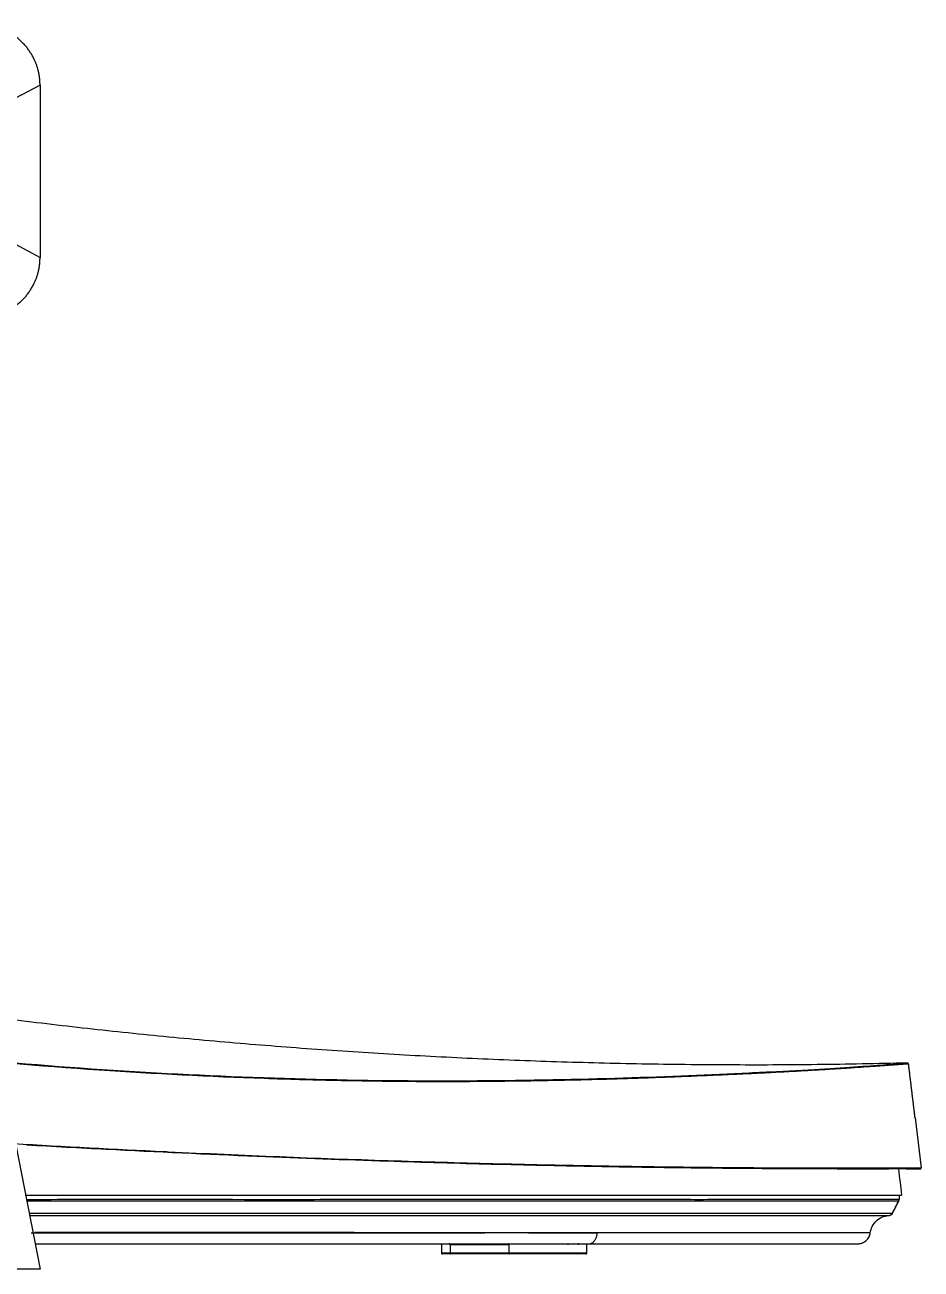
# Model space of a CAD drawing. Header units: millimetres. Extents: x -87 to 534, y -466 to 274.
# Drawn here: x 356 to 533.9, y -450.6 to -203.7 of the extents above; entities that cross this region are included whole.
import ezdxf

# ---------------------------------------------------------------- set-up
doc = ezdxf.new("R2010")
doc.units = ezdxf.units.MM
doc.header["$MEASUREMENT"] = 0
doc.layers.add('1', color=7, linetype='Continuous')

msp = doc.modelspace()

# ---------------------------------------------------------------- linework, layer by layer
at = {"layer": '1', "color": 157}
for p, q in [((358.969, -215.624), (354.106, -218.253)), ((358.969, -215.624), (358.969, -249.853)), ((354.106, -247.224), (358.969, -249.853)), ((532.721, -420.567), (533.924, -430.51)), ((354.106, -425.606), (358.969, -450.622)), ((529.546, -435.955), (529.546, -436.837)), ((529.546, -435.955), (529.546, -436.837)), ((440.388, -445.79), (440.388, -447.39)), ((452.085, -445.79), (440.388, -445.79)), ((452.048, -445.59), (452.048, -445.668)), ((452.085, -445.79), (452.085, -447.39)), ((463.745, -445.59), (463.745, -445.79)), ((487.643, -445.59), (521.347, -445.59)), ((440.388, -447.39), (452.085, -447.39)), ((452.244, -447.59), (440.548, -447.59)), ((358.969, -450.622), (346.868, -450.622))]:
    msp.add_line(p, q, dxfattribs=at)
for points, weights, knots in [([(358.969, -215.624), (358.969, -212.605), (357.54, -209.964), (354.143, -203.68), (346.868, -203.68)], [0.873002705192, 0.906922728029, 1, 0.803785136508, 0.870466579125], [2.6424161, 2.6424161, 2.6424161, 3.1415927, 3.1415927, 4.1938997, 4.1938997, 4.1938997]), ([(346.868, -261.797), (354.143, -261.797), (357.54, -255.514), (358.969, -252.872), (358.969, -249.853)], [0.870466579091, 0.803785136558, 1, 0.906922727979, 0.873002705156], [5.2308783, 5.2308783, 5.2308783, 6.2831853, 6.2831853, 6.7823619, 6.7823619, 6.7823619]), ([(531.24, -409.722), (531.238, -409.722), (531.236, -409.722), (531.231, -409.721), (531.226, -409.722)], [0.991642026649, 0.995759623044, 1, 0.989809396689, 0.98032791458], [6.260444021, 6.260444021, 6.260444021, 6.283185307, 6.283185307, 6.33783786, 6.33783786, 6.33783786])]:
    msp.add_rational_spline(points, weights, degree=2, knots=knots, dxfattribs=at)
for points, degree, knots in [([(531.43, -409.897), (531.419, -409.899), (531.399, -409.904), (531.033, -409.936), (530.405, -409.985), (529.478, -410.055), (528.246, -410.145), (526.696, -410.257), (524.821, -410.389), (522.624, -410.54), (520.102, -410.708), (517.25, -410.892), (514.062, -411.088), (510.533, -411.295), (506.665, -411.51), (502.467, -411.728), (497.964, -411.947), (493.205, -412.163), (488.245, -412.373), (483.088, -412.575), (477.726, -412.765), (472.149, -412.94), (459.795, -413.273), (441.885, -413.541), (420.263, -413.312), (397.505, -412.669), (369.945, -411.299), (336.036, -408.366), (300.754, -404.203), (266.01, -399.075), (230.361, -392.504), (200.567, -385.942), (175.361, -379.634), (154.345, -373.891), (132.293, -367.319), (109.271, -359.824), (85.295, -351.37), (69.201, -345.047), (60.953, -341.806)], 3, [0, 0, 0, 0, 0.0108757, 0.0218056, 0.0328122, 0.0439208, 0.0551598, 0.0665594, 0.0781215, 0.0897971, 0.1015334, 0.1133271, 0.1252159, 0.1372359, 0.1494032, 0.1617252, 0.1741827, 0.1867243, 0.1993274, 0.2120014, 0.2247696, 0.2376547, 0.2506782, 0.3080105, 0.3496163, 0.3758056, 0.4358375, 0.5007244, 0.5583964, 0.6252814, 0.6875394, 0.7501841, 0.7863151, 0.8246513, 0.8651768, 0.9078756, 0.952787, 1, 1, 1, 1]), ([(61.043, -341.648), (65.023, -343.232), (72.975, -346.396), (85.007, -350.941), (97.103, -355.334), (109.272, -359.562), (121.505, -363.628), (133.791, -367.528), (146.118, -371.261), (158.476, -374.823), (170.86, -378.216), (183.265, -381.44), (203.066, -386.312), (230.323, -392.322), (258.988, -397.601), (282.148, -401.271), (300.294, -403.843), (317.989, -406.06), (341.153, -408.616), (369.336, -411.067), (403.48, -412.798), (436.607, -413.408), (466.724, -412.992), (488.722, -412.189), (504.202, -411.46), (514.062, -410.905), (521.837, -410.406), (526.745, -410.062), (529.567, -409.856), (531.029, -409.744), (531.16, -409.729), (531.226, -409.721)], 3, [0, 0, 0, 0, 0.022856, 0.0456695, 0.0684642, 0.0912564, 0.1140365, 0.1367904, 0.1595041, 0.1821647, 0.2047768, 0.2273454, 0.2498715, 0.3124924, 0.3747979, 0.4042306, 0.4371341, 0.4724502, 0.4993868, 0.5616798, 0.6243274, 0.6867059, 0.7494254, 0.8117279, 0.8431145, 0.8745161, 0.9056301, 0.9372583, 0.9579274, 0.9787944, 1, 1, 1, 1]), ([(531.226, -409.721), (525.237, -409.848), (513.401, -410.098), (495.822, -410.142), (478.582, -409.957), (461.612, -409.53), (444.864, -408.879), (428.306, -408.006), (411.915, -406.918), (395.655, -405.62), (379.473, -404.103), (363.306, -402.35), (347.106, -400.352), (330.865, -398.105), (314.599, -395.612), (298.344, -392.881), (282.129, -389.917), (265.971, -386.725), (249.874, -383.305), (233.835, -379.659), (217.853, -375.786), (201.931, -371.688), (186.076, -367.369), (170.298, -362.827), (154.597, -358.083), (144.195, -354.734), (138.997, -353.061)], 3, [0, 0, 0, 0, 0.0451214, 0.0891803, 0.1324133, 0.1749932, 0.2170551, 0.2586678, 0.2998929, 0.3407968, 0.3815353, 0.4223234, 0.4632912, 0.5044872, 0.5458324, 0.5872462, 0.6286506, 0.6699985, 0.7113136, 0.7526092, 0.7938983, 0.8351842, 0.8764511, 0.9176834, 0.9588659, 1, 1, 1, 1]), ([(353.713, -425.692), (363.776, -426.281), (373.788, -426.813), (383.946, -427.3), (384.165, -427.31), (384.384, -427.32)], 3, [0, 0, 0, 0, 0.9784438, 0.9784438, 1, 1, 1, 1]), ([(533.726, -430.734), (533.691, -430.735), (533.622, -430.735), (533.207, -430.736), (532.564, -430.739), (531.671, -430.742), (530.535, -430.746), (529.153, -430.749), (527.526, -430.753), (523.805, -430.759), (516.346, -430.76), (502.77, -430.707), (486.386, -430.556), (468.455, -430.282), (448.965, -429.859), (426.824, -429.224), (401.126, -428.278), (376.99, -427.154), (361.593, -426.314), (356.302, -426.01)], 3, [0, 0, 0, 0, 0.0227689, 0.0453398, 0.067752, 0.0900454, 0.1122607, 0.134439, 0.1566217, 0.1788501, 0.2672074, 0.3573852, 0.4467099, 0.5360411, 0.6256563, 0.7146114, 0.8202507, 0.938434, 1, 1, 1, 1]), ([(384.384, -427.32), (399.265, -428.03), (414.064, -428.615), (435.222, -429.298), (442.149, -429.495), (455.638, -429.831), (462.186, -429.97), (474.671, -430.196), (480.626, -430.284), (486.772, -430.356), (487.234, -430.361), (487.693, -430.367)], 3, [0, 0, 0, 0, 0.3901077, 0.3901077, 0.5880312, 0.5880312, 0.7859547, 0.7859547, 0.9838782, 0.9838782, 1, 1, 1, 1]), ([(487.693, -430.367), (492.879, -430.425), (497.86, -430.467), (507.487, -430.526), (512.031, -430.541), (519.385, -430.551), (522.363, -430.548), (524.858, -430.544)], 3, [0, 0, 0, 0, 0.3278228, 0.3278228, 0.6847162, 0.6847162, 1, 1, 1, 1]), ([(524.858, -430.544), (525.187, -430.543), (525.508, -430.543), (527.417, -430.538), (528.777, -430.534), (529.898, -430.53)], 3, [0, 0, 0, 0, 0.1637017, 0.1637017, 1, 1, 1, 1]), ([(529.898, -430.53), (530.659, -430.527), (531.31, -430.524), (533.166, -430.516), (533.856, -430.511), (533.921, -430.51)], 3, [0, 0, 0, 0, 0.2913192, 0.2913192, 1, 1, 1, 1]), ([(530.923, -430.744), (531.174, -430.744), (532.145, -430.74), (533.38, -430.736), (533.61, -430.735), (533.726, -430.734)], 3, [0, 0, 0, 0, 0.1369575, 0.5654211, 1, 1, 1, 1]), ([(356.01, -435.955), (362.654, -435.955), (369.267, -435.955), (382.189, -435.955), (388.499, -435.955), (401.044, -435.955), (407.296, -435.955), (425.772, -435.955), (437.554, -435.955), (454.272, -435.955), (459.695, -435.955), (470.237, -435.955), (475.355, -435.955), (489.991, -435.955), (498.998, -435.955), (510.373, -435.955), (513.764, -435.955), (519.544, -435.955), (521.975, -435.955), (525.933, -435.955), (527.443, -435.955), (529.459, -435.955), (529.977, -435.955), (530.051, -435.955)], 3, [0, 0, 0, 0, 0.0793909, 0.0793909, 0.1561083, 0.1561083, 0.2328257, 0.2328257, 0.3862606, 0.3862606, 0.462978, 0.462978, 0.5396954, 0.5396954, 0.6931303, 0.6931303, 0.7698477, 0.7698477, 0.8465651, 0.8465651, 0.9232826, 0.9232826, 1, 1, 1, 1]), ([(356.066, -435.955), (362.65, -435.955), (369.206, -435.955), (388.427, -435.955), (401.037, -435.955), (425.394, -435.955), (437.112, -435.955), (459.409, -435.955), (470.062, -435.955), (484.661, -435.955), (489.337, -435.955), (498.203, -435.955), (502.397, -435.955), (513.74, -435.955), (519.512, -435.955), (527.469, -435.955), (529.43, -435.955), (529.546, -435.955)], 3, [0, 0, 0, 0, 0.0788023, 0.0788023, 0.2323352, 0.2323352, 0.3858682, 0.3858682, 0.5394011, 0.5394011, 0.6161676, 0.6161676, 0.6929341, 0.6929341, 0.846467, 0.846467, 1, 1, 1, 1]), ([(529.541, -436.837), (529.446, -436.837), (528.978, -436.837), (527.002, -436.837), (525.531, -436.835), (519.674, -436.838), (513.835, -436.822), (502.607, -436.837), (498.459, -436.827), (489.626, -436.844), (484.957, -436.834), (470.361, -436.827), (459.865, -436.826), (443.098, -436.83), (437.343, -436.838), (425.567, -436.818), (419.548, -436.832), (401.197, -436.853), (388.655, -436.819), (369.433, -436.835), (362.863, -436.839), (356.264, -436.841)], 3, [0, 0, 0, 0, 0.0767553, 0.0767553, 0.1535106, 0.1535106, 0.3070213, 0.3070213, 0.3837766, 0.3837766, 0.4605319, 0.4605319, 0.6140425, 0.6140425, 0.6907978, 0.6907978, 0.7675531, 0.7675531, 0.9210638, 0.9210638, 1, 1, 1, 1]), ([(356.317, -437.064), (362.892, -437.061), (369.438, -437.058), (388.636, -437.042), (401.175, -437.075), (419.523, -437.054), (425.541, -437.04), (437.313, -437.06), (443.067, -437.052), (459.83, -437.048), (470.323, -437.05), (484.917, -437.057), (489.585, -437.066), (498.415, -437.049), (502.563, -437.059), (513.786, -437.044), (519.623, -437.06), (525.479, -437.056), (526.95, -437.058), (528.926, -437.058), (529.394, -437.059), (529.489, -437.058)], 3, [0, 0, 0, 0, 0.0786894, 0.0786894, 0.2322411, 0.2322411, 0.309017, 0.309017, 0.3857929, 0.3857929, 0.5393447, 0.5393447, 0.6161206, 0.6161206, 0.6928965, 0.6928965, 0.8464482, 0.8464482, 0.9232241, 0.9232241, 1, 1, 1, 1]), ([(528.238, -439.572), (528.364, -439.319), (528.49, -439.066), (528.743, -438.561), (528.869, -438.309), (529.162, -437.724), (529.328, -437.392), (529.494, -437.06)], 3, [0, 0, 0, 0, 0.3017796, 0.3017796, 0.6035591, 0.6035591, 1, 1, 1, 1]), ([(529.489, -437.058), (529.494, -437.05), (529.498, -437.041), (529.506, -437.023), (529.509, -437.013), (529.516, -436.995), (529.519, -436.985), (529.524, -436.967), (529.527, -436.957), (529.531, -436.938), (529.533, -436.928), (529.536, -436.909), (529.537, -436.899), (529.54, -436.872), (529.541, -436.854), (529.541, -436.837)], 3, [0, 0, 0, 0, 0.1286293, 0.1286293, 0.2572587, 0.2572587, 0.385888, 0.385888, 0.5145173, 0.5145173, 0.6431467, 0.6431467, 0.771776, 0.771776, 1, 1, 1, 1]), ([(529.489, -437.058), (529.494, -437.05), (529.498, -437.041), (529.506, -437.023), (529.509, -437.013), (529.516, -436.995), (529.519, -436.985), (529.524, -436.967), (529.527, -436.957), (529.531, -436.938), (529.533, -436.928), (529.536, -436.909), (529.537, -436.899), (529.54, -436.872), (529.541, -436.854), (529.541, -436.837)], 3, [0, 0, 0, 0, 0.1286293, 0.1286293, 0.2572587, 0.2572587, 0.385888, 0.385888, 0.5145173, 0.5145173, 0.6431467, 0.6431467, 0.771776, 0.771776, 1, 1, 1, 1]), ([(528.153, -439.568), (527.68, -439.568), (525.431, -439.568), (519.154, -439.568), (516.588, -439.568), (510.576, -439.568), (507.11, -439.568), (499.445, -439.568), (495.224, -439.568), (486.31, -439.568), (481.613, -439.568), (467.003, -439.568), (456.483, -439.568), (439.751, -439.568), (434.014, -439.568), (422.274, -439.568), (416.291, -439.568), (404.151, -439.568), (397.998, -439.568), (385.606, -439.568), (379.364, -439.568), (367.689, -439.568), (362.27, -439.568), (356.829, -439.568)], 3, [0, 0, 0, 0, 0.155548, 0.155548, 0.2333219, 0.2333219, 0.3110959, 0.3110959, 0.3888699, 0.3888699, 0.4666439, 0.4666439, 0.6221919, 0.6221919, 0.6999658, 0.6999658, 0.7777398, 0.7777398, 0.8555138, 0.8555138, 0.9332878, 0.9332878, 1, 1, 1, 1]), ([(357.02, -439.955), (362.343, -439.955), (367.645, -439.955), (379.194, -439.955), (385.425, -439.955), (397.797, -439.955), (403.94, -439.955), (416.053, -439.955), (422.02, -439.955), (433.726, -439.955), (439.444, -439.955), (456.127, -439.955), (466.614, -439.955), (481.185, -439.955), (485.87, -439.955), (494.753, -439.955), (498.956, -439.955), (506.586, -439.955), (510.036, -439.955), (516.018, -439.955), (518.571, -439.955), (524.818, -439.955), (527.056, -439.955), (527.528, -439.955)], 3, [0, 0, 0, 0, 0.0654618, 0.0654618, 0.14334, 0.14334, 0.2212182, 0.2212182, 0.2990963, 0.2990963, 0.3769745, 0.3769745, 0.5327309, 0.5327309, 0.6106091, 0.6106091, 0.6884873, 0.6884873, 0.7663654, 0.7663654, 0.8442436, 0.8442436, 1, 1, 1, 1]), ([(523.83, -443.423), (523.89, -442.979), (524.027, -442.54), (524.433, -441.743), (524.707, -441.374), (525.354, -440.756), (525.736, -440.498), (526.552, -440.128), (526.998, -440.011), (527.51, -439.965), (527.575, -439.961), (527.64, -439.958)], 3, [0, 0, 0, 0, 0.2411242, 0.2411242, 0.4822318, 0.4822318, 0.7235931, 0.7235931, 0.965379, 0.965379, 1, 1, 1, 1]), ([(523.83, -443.423), (523.89, -442.979), (524.027, -442.54), (524.433, -441.743), (524.707, -441.374), (525.354, -440.756), (525.736, -440.498), (526.552, -440.128), (526.998, -440.011), (527.51, -439.965), (527.575, -439.961), (527.64, -439.958)], 3, [0, 0, 0, 0, 0.2411242, 0.2411242, 0.4822318, 0.4822318, 0.7235931, 0.7235931, 0.965379, 0.965379, 1, 1, 1, 1]), ([(527.64, -439.958), (527.718, -439.955), (527.797, -439.938), (527.943, -439.88), (528.011, -439.839), (528.13, -439.736), (528.181, -439.674), (528.226, -439.594), (528.232, -439.583), (528.238, -439.572)], 3, [0, 0, 0, 0, 0.3163577, 0.3163577, 0.6327159, 0.6327159, 0.9490673, 0.9490673, 1, 1, 1, 1]), ([(527.64, -439.958), (527.718, -439.955), (527.797, -439.938), (527.943, -439.88), (528.011, -439.839), (528.13, -439.736), (528.181, -439.674), (528.226, -439.594), (528.232, -439.583), (528.238, -439.572)], 3, [0, 0, 0, 0, 0.3163577, 0.3163577, 0.6327159, 0.6327159, 0.9490673, 0.9490673, 1, 1, 1, 1]), ([(469.632, -443.423), (460.925, -443.437), (451.658, -443.451), (436.873, -443.469), (431.824, -443.475), (421.611, -443.486), (416.436, -443.49), (405.989, -443.497), (400.718, -443.499), (390.11, -443.503), (384.772, -443.505), (372.062, -443.509), (364.657, -443.512), (357.201, -443.513)], 3, [0, 0, 0, 0, 0.2716561, 0.2716561, 0.4074841, 0.4074841, 0.5433122, 0.5433122, 0.6791402, 0.6791402, 0.8149683, 0.8149683, 1, 1, 1, 1]), ([(357.955, -443.278), (368.339, -443.282), (378.618, -443.287), (396.174, -443.297), (403.533, -443.301), (417.893, -443.316), (424.872, -443.326), (445.13, -443.362), (457.858, -443.391), (469.632, -443.423)], 3, [0, 0, 0, 0, 0.2561433, 0.2561433, 0.4421075, 0.4421075, 0.6280717, 0.6280717, 1, 1, 1, 1]), ([(523.83, -443.423), (523.255, -443.423), (521.679, -443.423), (516.349, -443.423), (512.571, -443.423), (505.353, -443.423), (502.698, -443.423), (496.941, -443.423), (493.849, -443.423), (484.143, -443.423), (477.078, -443.423), (469.632, -443.423)], 3, [0, 0, 0, 0, 0.2454987, 0.2454987, 0.4969991, 0.4969991, 0.6227493, 0.6227493, 0.7484996, 0.7484996, 1, 1, 1, 1]), ([(521.347, -445.59), (521.628, -445.59), (521.913, -445.541), (522.443, -445.356), (522.695, -445.216), (523.133, -444.865), (523.325, -444.65), (523.622, -444.174), (523.731, -443.908), (523.808, -443.564), (523.82, -443.494), (523.83, -443.423)], 3, [0, 0, 0, 0, 0.2353659, 0.2353659, 0.4707447, 0.4707447, 0.7059195, 0.7059195, 0.9406761, 0.9406761, 1, 1, 1, 1]), ([(521.347, -445.59), (521.628, -445.59), (521.913, -445.541), (522.443, -445.356), (522.695, -445.216), (523.133, -444.865), (523.325, -444.65), (523.622, -444.174), (523.731, -443.908), (523.808, -443.564), (523.82, -443.494), (523.83, -443.423)], 3, [0, 0, 0, 0, 0.2353659, 0.2353659, 0.4707447, 0.4707447, 0.7059195, 0.7059195, 0.9406762, 0.9406762, 1, 1, 1, 1]), ([(358.004, -445.59), (364.959, -445.59), (371.863, -445.59), (384.043, -445.59), (389.349, -445.59), (399.886, -445.59), (405.116, -445.59), (415.464, -445.59), (420.582, -445.59), (430.67, -445.59), (435.656, -445.59), (450.264, -445.59), (459.421, -445.59), (468.026, -445.59)], 3, [0, 0, 0, 0, 0.175711, 0.175711, 0.3130925, 0.3130925, 0.450474, 0.450474, 0.5878555, 0.5878555, 0.725237, 0.725237, 1, 1, 1, 1]), ([(438.457, -445.59), (438.484, -445.59), (438.534, -445.6), (438.603, -445.644), (438.648, -445.713), (438.657, -445.764), (438.657, -445.79)], 3, [0, 0, 0, 0, 0.2409666, 0.5004459, 0.7596764, 1, 1, 1, 1]), ([(468.026, -445.59), (475.336, -445.59), (482.271, -445.59), (494.945, -445.59), (500.669, -445.59), (510.089, -445.59), (513.806, -445.59), (519.154, -445.59), (520.76, -445.59), (521.347, -445.59)], 3, [0, 0, 0, 0, 0.25, 0.25, 0.5, 0.5, 0.75, 0.75, 1, 1, 1, 1]), ([(438.659, -447.39), (438.659, -447.416), (438.669, -447.465), (438.715, -447.536), (438.787, -447.581), (438.838, -447.59), (438.865, -447.59)], 3, [0, 0, 0, 0, 0.2464146, 0.5018329, 0.756303, 1, 1, 1, 1]), ([(440.548, -447.59), (439.549, -447.59), (439.128, -447.59), (438.813, -447.59), (438.864, -447.59)], 2, [0, 0, 0, 0.5712245, 0.5712245, 1, 1, 1]), ([(452.085, -447.39), (453.452, -447.39), (455.534, -447.39), (459.979, -447.39), (462.33, -447.39), (465.917, -447.39), (467.151, -447.39), (467.523, -447.39), (467.551, -447.39), (467.552, -447.39)], 3, [0, 0, 0, 0, 0.3151277, 0.3151277, 0.6302554, 0.6302554, 0.9453831, 0.9453831, 1, 1, 1, 1]), ([(467.339, -447.59), (467.385, -447.59), (467.043, -447.59), (465.327, -447.59), (464.017, -447.59), (462.704, -447.59), (461.073, -447.59), (459.435, -447.59), (457.792, -447.59), (456.146, -447.59), (453.247, -447.59), (452.244, -447.59)], 2, [0, 0, 0, 0.0763906, 0.2303255, 0.3842604, 0.3842604, 0.5381953, 0.5381953, 0.6921302, 0.6921302, 0.8460651, 1, 1, 1]), ([(467.349, -447.59), (467.376, -447.59), (467.426, -447.58), (467.495, -447.535), (467.526, -447.488), (467.536, -447.464)], 3, [0, 0, 0, 0, 0.3174012, 0.6586504, 1, 1, 1, 1])]:
    msp.add_open_spline(points, degree=degree, knots=knots, dxfattribs=at)
for points, degree in [([(531.433, -409.898), (531.403, -409.738), (531.236, -409.721)], 2), ([(532.723, -420.581), (532.075, -415.236), (531.433, -409.896)], 2), ([(532.722, -420.574), (532.075, -415.232), (531.433, -409.896)], 2), ([(529.421, -430.749), (529.631, -432.484), (529.841, -434.219), (530.051, -435.955)], 3), ([(530.932, -430.744), (530.877, -430.745), (530.406, -430.746), (529.482, -430.748)], 3), ([(533.924, -430.51), (533.922, -430.51), (533.917, -430.511), (533.91, -430.511)], 3), ([(528.238, -439.572), (528.656, -438.735), (529.075, -437.898), (529.494, -437.06)], 3), ([(527.528, -439.955), (527.583, -439.955), (527.62, -439.956), (527.64, -439.958)], 3), ([(528.238, -439.572), (528.228, -439.569), (528.2, -439.568), (528.153, -439.568)], 3), ([(438.658, -445.79), (438.658, -446.59), (438.658, -447.39)], 2), ([(467.552, -447.39), (467.552, -446.59), (467.552, -445.79)], 2), ([(467.552, -447.39), (467.552, -446.59), (467.552, -445.79)], 2), ([(438.658, -447.39), (438.653, -447.39), (439.255, -447.39), (440.388, -447.39)], 3), ([(467.531, -447.444), (467.54, -447.417), (467.55, -447.39)], 2)]:
    msp.add_open_spline(points, degree=degree, dxfattribs=at)
for points, weights in [([(531.429, -409.897), (531.428, -409.887), (531.426, -409.878)], [0.946848256137, 0.931994374277, 0.91950544364]), ([(533.726, -430.734), (533.949, -430.732), (533.923, -430.511)], [0.996442698032, 0.666773227413, 0.99959186127]), ([(527.528, -439.955), (527.96, -439.955), (528.153, -439.568)], [1, 0.796179469686, 0.876030980301]), ([(468.026, -445.59), (469.443, -445.59), (469.632, -443.423)], [1, 0.734044407939, 0.951079697231]), ([(440.388, -445.79), (440.388, -445.59), (440.228, -445.59)], [1, 0.707106781187, 1]), ([(452.085, -445.79), (452.085, -445.59), (451.925, -445.59)], [1, 0.707106781187, 1]), ([(465.981, -445.59), (465.822, -445.59), (465.822, -445.79)], [1, 0.707106781187, 1]), ([(440.388, -447.39), (440.388, -447.59), (440.548, -447.59)], [1, 0.707106781187, 1]), ([(452.085, -447.39), (452.085, -447.59), (452.244, -447.59)], [1, 0.707106781187, 1]), ([(465.662, -447.59), (465.822, -447.59), (465.822, -447.39)], [1, 0.707106781187, 1])]:
    msp.add_rational_spline(points, weights, degree=2, dxfattribs=at)

doc.saveas('drawing.dxf')
